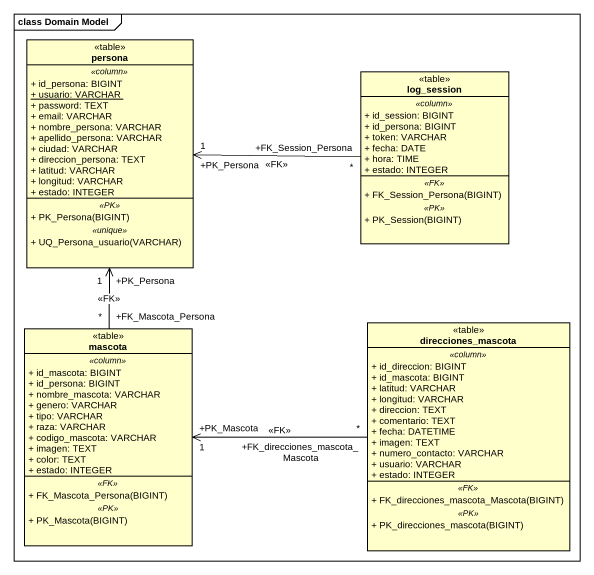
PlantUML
@startuml
mainframe class Domain Model
hide circle
hide empty members
skinparam classAttributeIconSize 0
class persona <<table>> {
  .. <<column>> ..
  + id_persona: BIGINT
  {static} + usuario: VARCHAR
  + password: TEXT
  + email: VARCHAR
  + nombre_persona: VARCHAR
  + apellido_persona: VARCHAR
  + ciudad: VARCHAR
  + direccion_persona: TEXT
  + latitud: VARCHAR
  + longitud: VARCHAR
  + estado: INTEGER
  .. <<PK>> ..
  + PK_Persona(BIGINT)
  .. <<unique>> ..
  + UQ_Persona_usuario(VARCHAR)
}
class log_session <<table>> {
  .. <<column>> ..
  + id_session: BIGINT
  + id_persona: BIGINT
  + token: VARCHAR
  + fecha: DATE
  + hora: TIME
  + estado: INTEGER
  .. <<FK>> ..
  + FK_Session_Persona(BIGINT)
  .. <<PK>> ..
  + PK_Session(BIGINT)
}
class mascota <<table>> {
  .. <<column>> ..
  + id_mascota: BIGINT
  + id_persona: BIGINT
  + nombre_mascota: VARCHAR
  + genero: VARCHAR
  + tipo: VARCHAR
  + raza: VARCHAR
  + codigo_mascota: VARCHAR
  + imagen: TEXT
  + color: TEXT
  + estado: INTEGER
  .. <<FK>> ..
  + FK_Mascota_Persona(BIGINT)
  .. <<PK>> ..
  + PK_Mascota(BIGINT)
}
class direcciones_mascota <<table>> {
  .. <<column>> ..
  + id_direccion: BIGINT
  + id_mascota: BIGINT
  + latitud: VARCHAR
  + longitud: VARCHAR
  + direccion: TEXT
  + comentario: TEXT
  + fecha: DATETIME
  + imagen: TEXT
  + numero_contacto: VARCHAR
  + usuario: VARCHAR
  + estado: INTEGER
  .. <<FK>> ..
  + FK_direcciones_mascota_Mascota(BIGINT)
  .. <<PK>> ..
  + PK_direcciones_mascota(BIGINT)
}
log_session "+FK_Session_Persona\n*" -left-> "+PK_Persona\n1" persona : <<FK>>
mascota "+FK_Mascota_Persona\n*" -up-> "+PK_Persona\n1" persona : <<FK>>
direcciones_mascota "+FK_direcciones_mascota_Mascota\n*" -left-> "+PK_Mascota\n1" mascota : <<FK>>
@enduml
